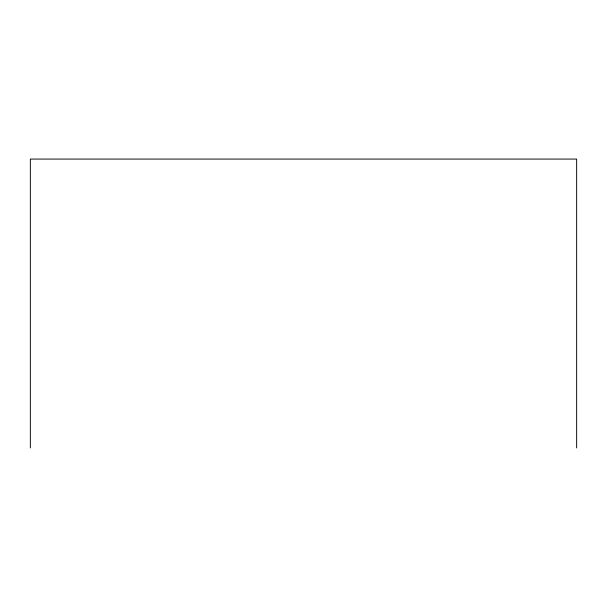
<?xml version="1.0" encoding="UTF-8"?>
<svg xmlns="http://www.w3.org/2000/svg" width="607" height="607" viewBox="0 0 607 607"><rect width="100%" height="100%" fill="white"/><g stroke="black" fill="none" stroke-linecap="round" stroke-linejoin="round"><path stroke-width="0.91" d="M576.65 447.928L576.65 159.072L30.35 159.072L30.35 447.928"/></g></svg>
